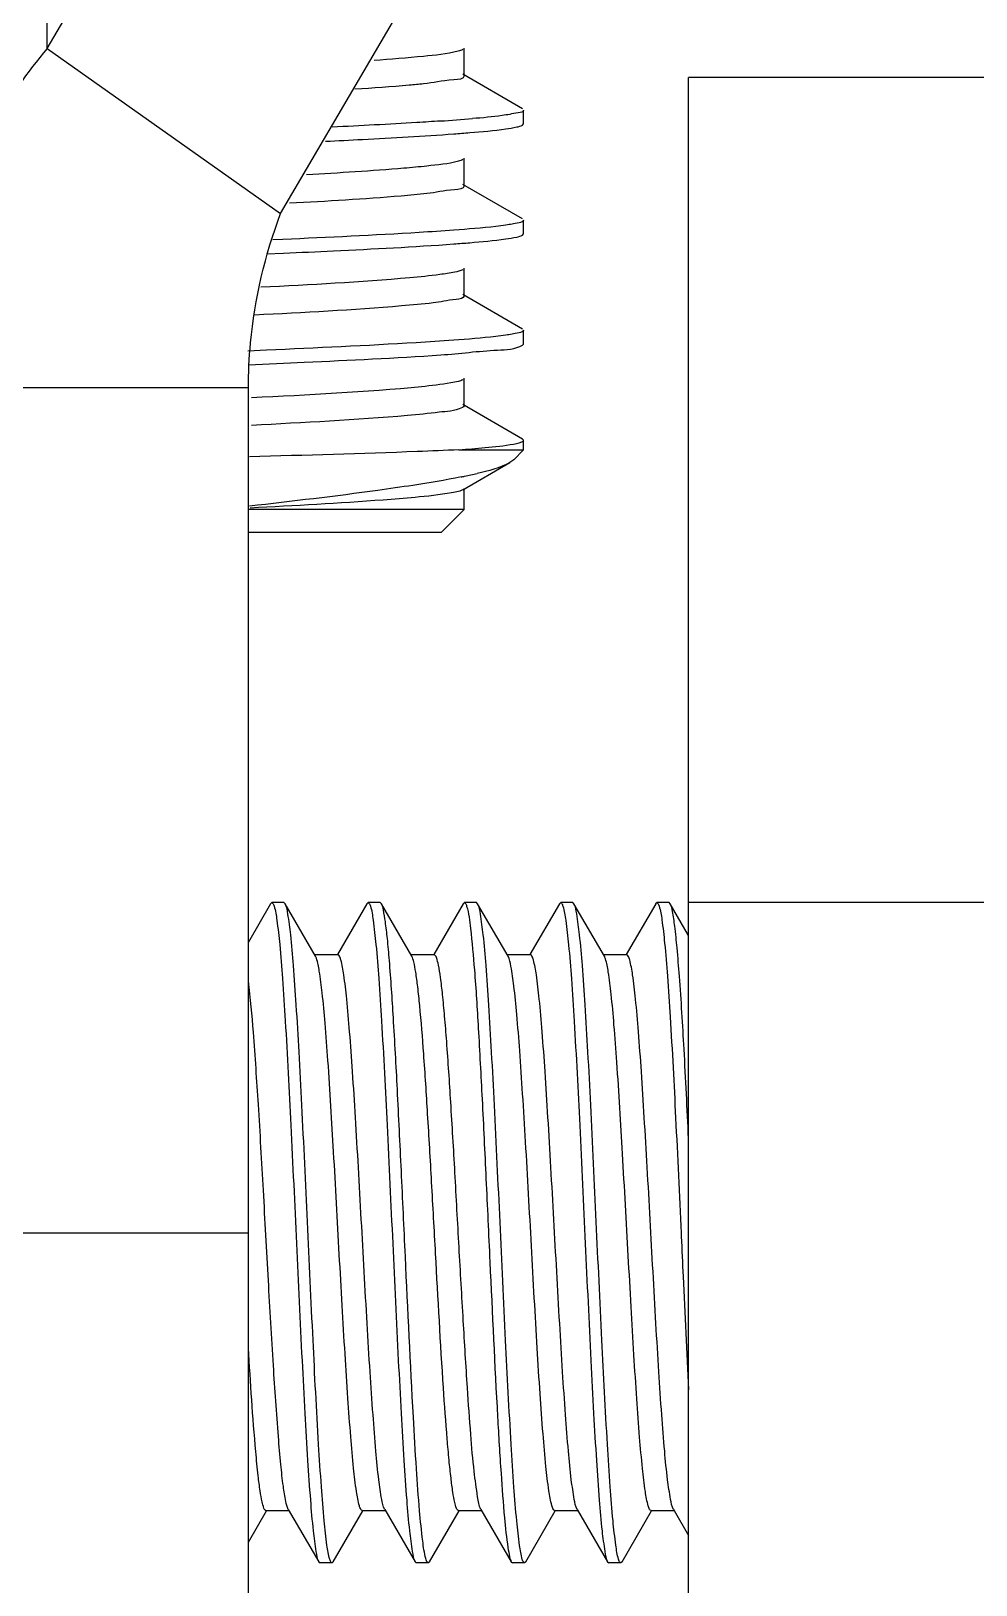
# Model space of a CAD drawing. Header units: inches. Extents: x -1293886 to -986005, y -15154 to 203628.
# Drawn here: x -1251870.2 to -1251787.1, y 85415.2 to 85552 of the extents above; entities that cross this region are included whole.
import ezdxf

# ---------------------------------------------------------------- set-up
doc = ezdxf.new("R2010")
doc.units = ezdxf.units.IN
doc.header["$LTSCALE"] = 100
doc.header["$MEASUREMENT"] = 0
doc.layers.add('W_DIM', color=4, linetype='Continuous')

# ---------------------------------------------------------------- blocks, each defined once
blk = doc.blocks.new('1111')
at = {"layer": 'W_DIM', "color": 7}
for p, q in [((-2291354.44, 1710051.16), (-2291283.14, 1710172.89)), ((-2291333.91, 1710036.64), (-2291262.6, 1710158.36)), ((-2291354.44, 1710051.16), (-2291354.44, 1710122.47)), ((-2291354.44, 1710051.16), (-2291333.91, 1710036.64)), ((-2291317.77, 1710048.75), (-2291317.77, 1710051.17)), ((-2291312.62, 1710045.83), (-2291317.87, 1710048.88)), ((-2291298.01, 1709858.7), (-2291298.01, 1710048.61)), ((-2291268.96, 1710048.61), (-2291298.01, 1710048.61)), ((-2291312.53, 1710044.52), (-2291312.53, 1710045.73)), ((-2291312.53, 1710044.52), (-2291312.53, 1710045.73)), ((-2291312.62, 1710044.41), (-2291312.53, 1710044.52)), ((-2291317.77, 1710039.07), (-2291317.77, 1710041.49)), ((-2291312.62, 1710036.15), (-2291317.87, 1710039.19)), ((-2291312.53, 1710034.84), (-2291312.53, 1710036.05)), ((-2291312.53, 1710034.84), (-2291312.53, 1710036.05)), ((-2291312.62, 1710034.73), (-2291312.53, 1710034.84)), ((-2291335.15, 1710033.08), (-2291333.65, 1710033.14)), ((-2291333.71, 1710034.35), (-2291334.6, 1710034.31)), ((-2291317.77, 1710029.39), (-2291317.77, 1710031.81)), ((-2291312.62, 1710026.47), (-2291317.87, 1710029.51)), ((-2291312.53, 1710025.15), (-2291312.53, 1710026.36)), ((-2291312.53, 1710025.15), (-2291312.53, 1710026.36)), ((-2291312.62, 1710025.05), (-2291312.53, 1710025.15)), ((-2291335.15, 1710024.6), (-2291336.8, 1710024.53)), ((-2291317.77, 1710019.71), (-2291317.77, 1710022.13)), ((-2291336.74, 1710021.28), (-2291365.79, 1710021.28)), ((-2291336.74, 1709850.13), (-2291336.74, 1710021.28)), ((-2291312.62, 1710016.79), (-2291317.87, 1710019.83)), ((-2291312.53, 1710016.68), (-2291312.62, 1710016.79)), ((-2291312.53, 1710015.84), (-2291312.53, 1710016.68)), ((-2291318.22, 1710015.84), (-2291312.53, 1710015.84)), ((-2291313.39, 1710014.97), (-2291312.53, 1710015.84)), ((-2291317.87, 1710012.32), (-2291313.74, 1710014.72)), ((-2291313.39, 1710014.97), (-2291313.74, 1710014.72)), ((-2291317.77, 1710010.6), (-2291317.77, 1710012.45)), ((-2291317.77, 1710010.6), (-2291336.74, 1710010.6)), ((-2291319.79, 1710008.57), (-2291317.77, 1710010.6)), ((-2291319.79, 1710008.57), (-2291336.74, 1710008.57)), ((-2291334.79, 1709975.9), (-2291336.74, 1709972.53)), ((-2291334.79, 1709975.9), (-2291334.68, 1709976)), ((-2291333.62, 1709976), (-2291334.68, 1709976)), ((-2291333.62, 1709976), (-2291334.68, 1709976)), ((-2291334.68, 1709976), (-2291334.66, 1709975.99)), ((-2291333.51, 1709975.9), (-2291333.62, 1709976)), ((-2291330.84, 1709971.29), (-2291333.51, 1709975.9)), ((-2291326.31, 1709975.9), (-2291328.91, 1709971.42)), ((-2291326.31, 1709975.9), (-2291326.21, 1709976)), ((-2291325.15, 1709976), (-2291326.21, 1709976)), ((-2291325.15, 1709976), (-2291326.21, 1709976)), ((-2291326.21, 1709976), (-2291326.19, 1709975.99)), ((-2291325.04, 1709975.9), (-2291325.15, 1709976)), ((-2291322.36, 1709971.29), (-2291325.04, 1709975.9)), ((-2291317.84, 1709975.9), (-2291320.44, 1709971.42)), ((-2291317.84, 1709975.9), (-2291317.73, 1709976)), ((-2291316.68, 1709976), (-2291317.73, 1709976)), ((-2291316.68, 1709976), (-2291317.73, 1709976)), ((-2291317.73, 1709976), (-2291317.72, 1709975.99)), ((-2291316.57, 1709975.9), (-2291316.68, 1709976)), ((-2291313.89, 1709971.29), (-2291316.57, 1709975.9)), ((-2291309.37, 1709975.9), (-2291311.97, 1709971.42)), ((-2291309.37, 1709975.9), (-2291309.26, 1709976)), ((-2291308.2, 1709976), (-2291309.26, 1709976)), ((-2291308.2, 1709976), (-2291309.26, 1709976)), ((-2291309.26, 1709976), (-2291309.25, 1709975.99)), ((-2291308.1, 1709975.9), (-2291308.2, 1709976)), ((-2291305.42, 1709971.29), (-2291308.1, 1709975.9)), ((-2291300.9, 1709975.9), (-2291303.49, 1709971.42)), ((-2291300.9, 1709975.9), (-2291300.79, 1709976)), ((-2291299.73, 1709976), (-2291300.79, 1709976)), ((-2291299.73, 1709976), (-2291300.79, 1709976)), ((-2291300.79, 1709976), (-2291300.78, 1709975.99)), ((-2291299.62, 1709975.9), (-2291299.73, 1709976)), ((-2291298.01, 1709973.11), (-2291299.62, 1709975.9)), ((-2291268.96, 1709976), (-2291298.01, 1709976)), ((-2291328.86, 1709971.4), (-2291330.9, 1709971.4)), ((-2291330.75, 1709971.1), (-2291330.84, 1709971.29)), ((-2291320.39, 1709971.4), (-2291322.43, 1709971.4)), ((-2291311.92, 1709971.4), (-2291313.96, 1709971.4)), ((-2291303.45, 1709971.4), (-2291305.49, 1709971.4)), ((-2291365.79, 1709946.95), (-2291336.74, 1709946.95)), ((-2291298.67, 1709946.92), (-2291298.66, 1709946.61)), ((-2291336.74, 1709919.73), (-2291335.15, 1709922.48)), ((-2291335.2, 1709922.5), (-2291333.16, 1709922.5)), ((-2291333.23, 1709922.61), (-2291330.55, 1709918)), ((-2291329.28, 1709918), (-2291326.68, 1709922.48)), ((-2291326.73, 1709922.5), (-2291324.69, 1709922.5)), ((-2291324.75, 1709922.61), (-2291322.08, 1709918)), ((-2291320.8, 1709918), (-2291318.21, 1709922.48)), ((-2291318.26, 1709922.5), (-2291316.22, 1709922.5)), ((-2291316.28, 1709922.61), (-2291313.61, 1709918)), ((-2291312.33, 1709918), (-2291309.74, 1709922.48)), ((-2291309.78, 1709922.5), (-2291307.75, 1709922.5)), ((-2291307.81, 1709922.61), (-2291305.14, 1709918)), ((-2291303.86, 1709918), (-2291301.27, 1709922.48)), ((-2291301.31, 1709922.5), (-2291299.28, 1709922.5)), ((-2291299.34, 1709922.61), (-2291299.28, 1709922.5)), ((-2291299.28, 1709922.5), (-2291298.01, 1709920.31)), ((-2291330.55, 1709918), (-2291330.44, 1709917.9)), ((-2291329.38, 1709917.9), (-2291330.44, 1709917.9)), ((-2291329.38, 1709917.9), (-2291330.44, 1709917.9)), ((-2291329.38, 1709917.9), (-2291329.4, 1709917.91)), ((-2291329.28, 1709918), (-2291329.38, 1709917.9)), ((-2291322.08, 1709918), (-2291321.97, 1709917.9)), ((-2291320.91, 1709917.9), (-2291321.97, 1709917.9)), ((-2291320.91, 1709917.9), (-2291321.97, 1709917.9)), ((-2291320.8, 1709918), (-2291320.91, 1709917.9)), ((-2291313.61, 1709918), (-2291313.5, 1709917.9)), ((-2291312.44, 1709917.9), (-2291313.5, 1709917.9)), ((-2291312.44, 1709917.9), (-2291313.5, 1709917.9)), ((-2291312.44, 1709917.9), (-2291312.46, 1709917.91)), ((-2291312.33, 1709918), (-2291312.44, 1709917.9)), ((-2291305.14, 1709918), (-2291305.03, 1709917.9)), ((-2291303.97, 1709917.9), (-2291305.03, 1709917.9)), ((-2291303.97, 1709917.9), (-2291305.03, 1709917.9)), ((-2291303.97, 1709917.9), (-2291303.98, 1709917.91)), ((-2291303.86, 1709918), (-2291303.97, 1709917.9))]:
    blk.add_line(p, q, dxfattribs=at)
for centre, radius, start, end in [((-2291330.98, 1710211.13), 166.73, 273.8288, 274.8033), ((-2291328.57, 1710152.03), 136.58, 274.348, 274.8253), ((-2291328.74, 1710066.54), 54.16, 281.4121, 281.7338), ((-2291326.19, 1710054.44), 41.79, 281.6827, 283.258)]:
    blk.add_arc(centre, radius, start, end, dxfattribs=at)
for points, knots in [([(-2291354.44, 1710051.16), (-2291357.96, 1710046.95), (-2291363.7, 1710037.52), (-2291365.79, 1710026.62), (-2291365.79, 1710021.28)], [0, 0, 0, 0, 0.506705, 1, 1, 1, 1]), ([(-2291317.87, 1710051.05), (-2291318, 1710050.98), (-2291319.14, 1710050.66), (-2291320.31, 1710050.56), (-2291321.33, 1710050.46)], [0, 0, 0, 0, 0.12456, 1, 1, 1, 1]), ([(-2291317.77, 1710048.75), (-2291317.77, 1710048.43), (-2291319.6, 1710048.39), (-2291320.44, 1710048.13), (-2291321.33, 1710048.04)], [0, 0, 0, 0, 0.265827, 1, 1, 1, 1]), ([(-2291321.33, 1710048.04), (-2291321.75, 1710047.99), (-2291323.76, 1710047.8), (-2291325.78, 1710047.66), (-2291327.37, 1710047.56)], [0, 0, 0, 0, 0.208697, 1, 1, 1, 1]), ([(-2291312.53, 1710045.73), (-2291312.53, 1710045.55), (-2291313.46, 1710045.43), (-2291313.93, 1710045.31), (-2291314.4, 1710045.25)], [0, 0, 0, 0, 0.271489, 1, 1, 1, 1]), ([(-2291319.85, 1710044.76), (-2291320.54, 1710044.72), (-2291323.71, 1710044.52), (-2291326.88, 1710044.35), (-2291329.36, 1710044.23)], [0, 0, 0, 0, 0.217612, 1, 1, 1, 1]), ([(-2291318.67, 1710043.64), (-2291318.2, 1710043.67), (-2291316.67, 1710043.79), (-2291315.14, 1710043.93), (-2291314.09, 1710044.08)], [0, 0, 0, 0, 0.307442, 1, 1, 1, 1]), ([(-2291314.09, 1710044.08), (-2291313.77, 1710044.12), (-2291313.28, 1710044.21), (-2291312.78, 1710044.32), (-2291312.62, 1710044.41)], [0, 0, 0, 0, 0.642991, 1, 1, 1, 1]), ([(-2291329.97, 1710042.99), (-2291328.88, 1710043.04), (-2291325.11, 1710043.23), (-2291321.35, 1710043.44), (-2291318.67, 1710043.64)], [0, 0, 0, 0, 0.288481, 1, 1, 1, 1]), ([(-2291317.87, 1710041.37), (-2291317.99, 1710041.3), (-2291319.04, 1710041), (-2291320.1, 1710040.9), (-2291321.03, 1710040.81)], [0, 0, 0, 0, 0.12695, 1, 1, 1, 1]), ([(-2291321.03, 1710040.81), (-2291321.71, 1710040.73), (-2291325.23, 1710040.41), (-2291328.77, 1710040.2), (-2291331.62, 1710040.04)], [0, 0, 0, 0, 0.191776, 1, 1, 1, 1]), ([(-2291317.77, 1710039.07), (-2291317.77, 1710038.77), (-2291319.44, 1710038.71), (-2291320.22, 1710038.47), (-2291321.03, 1710038.39)], [0, 0, 0, 0, 0.266822, 1, 1, 1, 1]), ([(-2291321.03, 1710038.39), (-2291321.79, 1710038.3), (-2291325.81, 1710037.94), (-2291329.84, 1710037.71), (-2291333.12, 1710037.53)], [0, 0, 0, 0, 0.188503, 1, 1, 1, 1]), ([(-2291336.74, 1710021.28), (-2291336.74, 1710022.61), (-2291336.5, 1710027.82), (-2291335.28, 1710032.99), (-2291333.91, 1710036.64)], [0, 0, 0, 0, 0.253333, 1, 1, 1, 1]), ([(-2291312.53, 1710036.05), (-2291312.53, 1710035.89), (-2291313.3, 1710035.77), (-2291313.7, 1710035.66), (-2291314.09, 1710035.61)], [0, 0, 0, 0, 0.274511, 1, 1, 1, 1]), ([(-2291318.67, 1710035.17), (-2291319.68, 1710035.09), (-2291324.69, 1710034.76), (-2291329.71, 1710034.53), (-2291333.71, 1710034.35)], [0, 0, 0, 0, 0.202741, 1, 1, 1, 1]), ([(-2291318.68, 1710033.95), (-2291318.21, 1710033.99), (-2291316.68, 1710034.11), (-2291315.15, 1710034.25), (-2291314.1, 1710034.4)], [0, 0, 0, 0, 0.307508, 1, 1, 1, 1]), ([(-2291314.09, 1710035.61), (-2291314.38, 1710035.56), (-2291315.9, 1710035.38), (-2291317.43, 1710035.26), (-2291318.67, 1710035.17)], [0, 0, 0, 0, 0.191345, 1, 1, 1, 1]), ([(-2291314.1, 1710034.4), (-2291313.77, 1710034.44), (-2291313.28, 1710034.53), (-2291312.78, 1710034.64), (-2291312.62, 1710034.73)], [0, 0, 0, 0, 0.64302, 1, 1, 1, 1]), ([(-2291333.65, 1710033.14), (-2291332.19, 1710033.21), (-2291327.2, 1710033.44), (-2291322.2, 1710033.7), (-2291318.68, 1710033.95)], [0, 0, 0, 0, 0.292638, 1, 1, 1, 1]), ([(-2291317.88, 1710031.69), (-2291318.09, 1710031.57), (-2291318.78, 1710031.43), (-2291319.46, 1710031.32), (-2291319.9, 1710031.26)], [0, 0, 0, 0, 0.350876, 1, 1, 1, 1]), ([(-2291319.9, 1710031.26), (-2291320.78, 1710031.14), (-2291326.02, 1710030.63), (-2291331.28, 1710030.36), (-2291335.65, 1710030.14)], [0, 0, 0, 0, 0.168361, 1, 1, 1, 1]), ([(-2291317.77, 1710029.39), (-2291317.77, 1710029.14), (-2291319.15, 1710029.04), (-2291319.81, 1710028.84), (-2291320.49, 1710028.76)], [0, 0, 0, 0, 0.268738, 1, 1, 1, 1]), ([(-2291320.49, 1710028.76), (-2291321.41, 1710028.66), (-2291326.64, 1710028.18), (-2291331.88, 1710027.91), (-2291336.19, 1710027.69)], [0, 0, 0, 0, 0.176564, 1, 1, 1, 1]), ([(-2291312.53, 1710026.36), (-2291312.53, 1710026.21), (-2291313.3, 1710026.08), (-2291313.7, 1710025.98), (-2291314.1, 1710025.92)], [0, 0, 0, 0, 0.27452, 1, 1, 1, 1]), ([(-2291318.68, 1710025.48), (-2291319.78, 1710025.4), (-2291325.27, 1710025.05), (-2291330.76, 1710024.8), (-2291335.15, 1710024.6)], [0, 0, 0, 0, 0.201017, 1, 1, 1, 1]), ([(-2291319.81, 1710024.19), (-2291318.14, 1710024.31), (-2291315.81, 1710024.63), (-2291313.27, 1710024.67), (-2291312.62, 1710025.05)], [0, 0, 0, 0, 0.690204, 1, 1, 1, 1]), ([(-2291314.1, 1710025.92), (-2291314.39, 1710025.88), (-2291315.91, 1710025.7), (-2291317.44, 1710025.57), (-2291318.68, 1710025.48)], [0, 0, 0, 0, 0.191315, 1, 1, 1, 1]), ([(-2291336.72, 1710023.33), (-2291335.09, 1710023.4), (-2291329.45, 1710023.65), (-2291323.81, 1710023.92), (-2291319.81, 1710024.19)], [0, 0, 0, 0, 0.2891, 1, 1, 1, 1]), ([(-2291318.93, 1710021.72), (-2291319.78, 1710021.57), (-2291325.62, 1710020.94), (-2291331.48, 1710020.67), (-2291336.48, 1710020.41)], [0, 0, 0, 0, 0.147214, 1, 1, 1, 1]), ([(-2291317.88, 1710022.01), (-2291317.99, 1710021.94), (-2291318.35, 1710021.83), (-2291318.71, 1710021.76), (-2291318.93, 1710021.72)], [0, 0, 0, 0, 0.376557, 1, 1, 1, 1]), ([(-2291317.77, 1710019.71), (-2291317.77, 1710019.64), (-2291318.59, 1710019.19), (-2291319.28, 1710019.23), (-2291319.97, 1710019.14)], [0, 0, 0, 0, 0.08596, 1, 1, 1, 1]), ([(-2291319.97, 1710019.14), (-2291320.89, 1710019.03), (-2291326.38, 1710018.5), (-2291331.89, 1710018.23), (-2291336.46, 1710017.99)], [0, 0, 0, 0, 0.168449, 1, 1, 1, 1]), ([(-2291312.62, 1710016.58), (-2291312.59, 1710016.59), (-2291312.55, 1710016.62), (-2291312.53, 1710016.66), (-2291312.53, 1710016.68)], [0, 0, 0, 0, 0.597477, 1, 1, 1, 1]), ([(-2291318.22, 1710015.84), (-2291319.44, 1710015.78), (-2291325.58, 1710015.53), (-2291331.72, 1710015.36), (-2291336.65, 1710015.22)], [0, 0, 0, 0, 0.198632, 1, 1, 1, 1]), ([(-2291317.08, 1710015.93), (-2291316.69, 1710015.96), (-2291315.47, 1710016.07), (-2291314.24, 1710016.2), (-2291313.41, 1710016.35)], [0, 0, 0, 0, 0.318168, 1, 1, 1, 1]), ([(-2291313.41, 1710016.35), (-2291313.24, 1710016.38), (-2291312.97, 1710016.44), (-2291312.71, 1710016.52), (-2291312.62, 1710016.58)], [0, 0, 0, 0, 0.619944, 1, 1, 1, 1]), ([(-2291322.27, 1710012.71), (-2291323.3, 1710012.56), (-2291328.08, 1710011.87), (-2291332.88, 1710011.31), (-2291336.65, 1710010.88)], [0, 0, 0, 0, 0.215985, 1, 1, 1, 1]), ([(-2291322.08, 1710011.65), (-2291323.02, 1710011.57), (-2291327.85, 1710011.18), (-2291332.68, 1710010.92), (-2291336.58, 1710010.72)], [0, 0, 0, 0, 0.193571, 1, 1, 1, 1]), ([(-2291318.25, 1710012.18), (-2291318.45, 1710012.13), (-2291319.72, 1710011.88), (-2291321.01, 1710011.76), (-2291322.08, 1710011.65)], [0, 0, 0, 0, 0.160547, 1, 1, 1, 1]), ([(-2291317.88, 1710012.32), (-2291317.92, 1710012.3), (-2291318.05, 1710012.24), (-2291318.17, 1710012.2), (-2291318.25, 1710012.18)], [0, 0, 0, 0, 0.420841, 1, 1, 1, 1]), ([(-2291334.66, 1709975.99), (-2291334.64, 1709975.99), (-2291334.55, 1709975.91), (-2291334.51, 1709975.79), (-2291334.48, 1709975.69)], [0, 0, 0, 0, 0.146788, 1, 1, 1, 1]), ([(-2291334.48, 1709975.69), (-2291334.35, 1709975.29), (-2291334.19, 1709974.15), (-2291333.95, 1709972.03), (-2291333.72, 1709969.07), (-2291333.38, 1709963.78), (-2291332.98, 1709956.01), (-2291332.52, 1709946.05), (-2291332.13, 1709937.59), (-2291331.79, 1709931.23), (-2291331.56, 1709927.13), (-2291331.31, 1709923.69), (-2291331.1, 1709921.01), (-2291330.84, 1709919.21), (-2291330.71, 1709918.27), (-2291330.55, 1709918)], [0, 0, 0, 0, 0.021788, 0.059148, 0.110955, 0.175533, 0.334174, 0.514296, 0.692285, 0.773094, 0.844811, 0.905077, 0.951921, 0.983848, 1, 1, 1, 1]), ([(-2291329.58, 1709918.21), (-2291329.71, 1709918.62), (-2291329.88, 1709919.75), (-2291330.11, 1709921.88), (-2291330.34, 1709924.84), (-2291330.69, 1709930.14), (-2291331.08, 1709937.91), (-2291331.54, 1709947.86), (-2291331.94, 1709956.32), (-2291332.27, 1709962.68), (-2291332.51, 1709966.78), (-2291332.75, 1709970.21), (-2291332.96, 1709972.89), (-2291333.22, 1709974.68), (-2291333.35, 1709975.63), (-2291333.51, 1709975.9)], [0, 0, 0, 0, 0.021877, 0.059311, 0.111175, 0.175792, 0.334445, 0.514524, 0.692444, 0.773209, 0.844887, 0.905122, 0.951945, 0.983855, 1, 1, 1, 1]), ([(-2291326.19, 1709975.99), (-2291326.17, 1709975.99), (-2291326.07, 1709975.91), (-2291326.04, 1709975.79), (-2291326.01, 1709975.69)], [0, 0, 0, 0, 0.146706, 1, 1, 1, 1]), ([(-2291326.01, 1709975.69), (-2291325.88, 1709975.29), (-2291325.72, 1709974.15), (-2291325.48, 1709972.03), (-2291325.25, 1709969.07), (-2291324.91, 1709963.78), (-2291324.51, 1709956.01), (-2291324.05, 1709946.05), (-2291323.65, 1709937.59), (-2291323.32, 1709931.23), (-2291323.08, 1709927.13), (-2291322.84, 1709923.69), (-2291322.63, 1709921.01), (-2291322.37, 1709919.21), (-2291322.23, 1709918.27), (-2291322.08, 1709918)], [0, 0, 0, 0, 0.0218, 0.059172, 0.110989, 0.175574, 0.334211, 0.514328, 0.692305, 0.773106, 0.844818, 0.905082, 0.951925, 0.983849, 1, 1, 1, 1]), ([(-2291322.23, 1709930.74), (-2291322.49, 1709935.45), (-2291322.83, 1709942.67), (-2291323.28, 1709952.28), (-2291323.61, 1709959.28), (-2291323.95, 1709965.45), (-2291324.24, 1709969.88), (-2291324.49, 1709972.69), (-2291324.66, 1709974.18), (-2291324.83, 1709975.2), (-2291324.94, 1709975.74), (-2291325.04, 1709975.9)], [0, 0, 0, 0, 0.31261, 0.479025, 0.637331, 0.776893, 0.888349, 0.931124, 0.964281, 0.987309, 1, 1, 1, 1]), ([(-2291317.72, 1709975.99), (-2291317.7, 1709975.99), (-2291317.6, 1709975.91), (-2291317.57, 1709975.79), (-2291317.54, 1709975.69)], [0, 0, 0, 0, 0.14666, 1, 1, 1, 1]), ([(-2291317.54, 1709975.69), (-2291317.34, 1709975.06), (-2291317.14, 1709973.17), (-2291316.79, 1709969.6), (-2291316.49, 1709964.58), (-2291316.16, 1709958.46), (-2291315.83, 1709951.61), (-2291315.4, 1709942.28), (-2291315.07, 1709935.29), (-2291314.82, 1709930.74)], [0, 0, 0, 0, 0.04411, 0.125541, 0.239358, 0.37843, 0.533993, 0.696234, 1, 1, 1, 1]), ([(-2291312.64, 1709918.21), (-2291312.76, 1709918.61), (-2291312.93, 1709919.74), (-2291313.17, 1709921.87), (-2291313.4, 1709924.82), (-2291313.74, 1709930.12), (-2291314.14, 1709937.89), (-2291314.6, 1709947.84), (-2291314.99, 1709956.3), (-2291315.33, 1709962.67), (-2291315.56, 1709966.77), (-2291315.81, 1709970.21), (-2291316.02, 1709972.89), (-2291316.28, 1709974.68), (-2291316.41, 1709975.63), (-2291316.57, 1709975.9)], [0, 0, 0, 0, 0.02177, 0.059115, 0.110912, 0.175482, 0.334119, 0.514249, 0.692251, 0.773068, 0.844793, 0.905066, 0.951916, 0.983846, 1, 1, 1, 1]), ([(-2291309.25, 1709975.99), (-2291309.23, 1709975.99), (-2291309.13, 1709975.91), (-2291309.1, 1709975.78), (-2291309.07, 1709975.68)], [0, 0, 0, 0, 0.146034, 1, 1, 1, 1]), ([(-2291309.07, 1709975.68), (-2291308.94, 1709975.28), (-2291308.77, 1709974.14), (-2291308.53, 1709972.01), (-2291308.3, 1709969.05), (-2291307.96, 1709963.76), (-2291307.56, 1709955.99), (-2291307.1, 1709946.03), (-2291306.71, 1709937.58), (-2291306.38, 1709931.22), (-2291306.14, 1709927.12), (-2291305.9, 1709923.69), (-2291305.68, 1709921), (-2291305.43, 1709919.21), (-2291305.29, 1709918.27), (-2291305.14, 1709918)], [0, 0, 0, 0, 0.021899, 0.059349, 0.111223, 0.175847, 0.334508, 0.514576, 0.692482, 0.773242, 0.844912, 0.905137, 0.951951, 0.983857, 1, 1, 1, 1]), ([(-2291304.17, 1709918.22), (-2291304.29, 1709918.62), (-2291304.46, 1709919.76), (-2291304.7, 1709921.89), (-2291304.93, 1709924.85), (-2291305.27, 1709930.14), (-2291305.67, 1709937.92), (-2291306.13, 1709947.87), (-2291306.52, 1709956.32), (-2291306.85, 1709962.68), (-2291307.09, 1709966.78), (-2291307.33, 1709970.21), (-2291307.55, 1709972.89), (-2291307.81, 1709974.69), (-2291307.94, 1709975.63), (-2291308.1, 1709975.9)], [0, 0, 0, 0, 0.02191, 0.059368, 0.111249, 0.175876, 0.33454, 0.514602, 0.692499, 0.773255, 0.84492, 0.905142, 0.951954, 0.983858, 1, 1, 1, 1]), ([(-2291300.78, 1709975.99), (-2291300.76, 1709975.99), (-2291300.66, 1709975.91), (-2291300.63, 1709975.79), (-2291300.6, 1709975.69)], [0, 0, 0, 0, 0.147008, 1, 1, 1, 1]), ([(-2291300.6, 1709975.69), (-2291300.47, 1709975.3), (-2291300.31, 1709974.21), (-2291300.08, 1709972.16), (-2291299.85, 1709969.3), (-2291299.51, 1709964.18), (-2291299.12, 1709956.64), (-2291298.83, 1709950.3), (-2291298.67, 1709946.92)], [0, 0, 0, 0, 0.042374, 0.114709, 0.214932, 0.339935, 0.647912, 1, 1, 1, 1]), ([(-2291298.01, 1709955.25), (-2291298.13, 1709957.87), (-2291298.37, 1709962.63), (-2291298.7, 1709968.22), (-2291299, 1709971.82), (-2291299.18, 1709973.73), (-2291299.38, 1709975.02), (-2291299.51, 1709975.7), (-2291299.62, 1709975.9)], [0, 0, 0, 0, 0.379459, 0.689334, 0.809279, 0.902185, 0.96608, 1, 1, 1, 1]), ([(-2291326.73, 1709922.5), (-2291326.78, 1709922.5), (-2291326.9, 1709922.67), (-2291327.07, 1709923.21), (-2291327.29, 1709924.45), (-2291327.52, 1709926.47), (-2291327.76, 1709929.21), (-2291328, 1709932.56), (-2291328.25, 1709936.41), (-2291328.5, 1709940.63), (-2291328.83, 1709946.55), (-2291329.22, 1709953.74), (-2291329.62, 1709960.52), (-2291329.97, 1709965.18), (-2291330.21, 1709967.81), (-2291330.45, 1709969.71), (-2291330.63, 1709970.74), (-2291330.75, 1709971.1)], [0, 0, 0, 0, 0.00337, 0.010373, 0.036639, 0.078887, 0.135774, 0.205372, 0.28529, 0.372768, 0.464782, 0.64963, 0.814469, 0.882133, 0.936734, 0.976432, 1, 1, 1, 1]), ([(-2291324.75, 1709922.61), (-2291324.91, 1709922.88), (-2291325.06, 1709923.78), (-2291325.32, 1709925.47), (-2291325.55, 1709927.97), (-2291325.8, 1709931.13), (-2291326.05, 1709934.87), (-2291326.4, 1709940.6), (-2291326.72, 1709946.59), (-2291327.06, 1709952.64), (-2291327.31, 1709956.98), (-2291327.56, 1709960.96), (-2291327.81, 1709964.43), (-2291328.06, 1709967.28), (-2291328.29, 1709969.37), (-2291328.51, 1709970.66), (-2291328.68, 1709971.22), (-2291328.81, 1709971.4), (-2291328.86, 1709971.4)], [0, 0, 0, 0, 0.01868, 0.054279, 0.105765, 0.17135, 0.248696, 0.335029, 0.522011, 0.615925, 0.705601, 0.787809, 0.859595, 0.918388, 0.962111, 0.989308, 0.996545, 1, 1, 1, 1]), ([(-2291319.58, 1709933.31), (-2291319.84, 1709937.24), (-2291320.17, 1709943.27), (-2291320.61, 1709951.31), (-2291320.95, 1709957.17), (-2291321.28, 1709962.36), (-2291321.57, 1709966.09), (-2291321.82, 1709968.48), (-2291321.99, 1709969.76), (-2291322.15, 1709970.66), (-2291322.28, 1709971.13), (-2291322.36, 1709971.29)], [0, 0, 0, 0, 0.310342, 0.475677, 0.633257, 0.772654, 0.88467, 0.928035, 0.961992, 0.986043, 1, 1, 1, 1]), ([(-2291317.47, 1709933.31), (-2291317.6, 1709935.28), (-2291317.85, 1709939.41), (-2291318.21, 1709945.72), (-2291318.56, 1709952.13), (-2291318.91, 1709958.16), (-2291319.21, 1709962.75), (-2291319.46, 1709965.9), (-2291319.64, 1709967.79), (-2291319.81, 1709969.27), (-2291319.99, 1709970.4), (-2291320.13, 1709971), (-2291320.29, 1709971.4), (-2291320.39, 1709971.4)], [0, 0, 0, 0, 0.154792, 0.324211, 0.496022, 0.657766, 0.797744, 0.856333, 0.905865, 0.945463, 0.974462, 0.992476, 1, 1, 1, 1]), ([(-2291309.78, 1709922.5), (-2291309.84, 1709922.5), (-2291309.96, 1709922.68), (-2291310.13, 1709923.24), (-2291310.36, 1709924.53), (-2291310.59, 1709926.62), (-2291310.84, 1709929.47), (-2291311.09, 1709932.94), (-2291311.34, 1709936.92), (-2291311.59, 1709941.25), (-2291311.92, 1709947.31), (-2291312.25, 1709953.3), (-2291312.6, 1709959.03), (-2291312.84, 1709962.77), (-2291313.1, 1709965.93), (-2291313.33, 1709968.43), (-2291313.59, 1709970.12), (-2291313.74, 1709971.02), (-2291313.89, 1709971.29)], [0, 0, 0, 0, 0.003456, 0.010693, 0.037891, 0.081614, 0.140408, 0.212193, 0.2944, 0.384075, 0.47799, 0.664973, 0.751306, 0.828653, 0.894237, 0.945723, 0.981321, 1, 1, 1, 1]), ([(-2291307.81, 1709922.61), (-2291307.96, 1709922.88), (-2291308.12, 1709923.78), (-2291308.38, 1709925.47), (-2291308.61, 1709927.97), (-2291308.86, 1709931.13), (-2291309.11, 1709934.87), (-2291309.45, 1709940.6), (-2291309.78, 1709946.59), (-2291310.12, 1709952.64), (-2291310.37, 1709956.98), (-2291310.62, 1709960.96), (-2291310.87, 1709964.43), (-2291311.11, 1709967.28), (-2291311.35, 1709969.37), (-2291311.57, 1709970.66), (-2291311.74, 1709971.22), (-2291311.86, 1709971.4), (-2291311.92, 1709971.4)], [0, 0, 0, 0, 0.018679, 0.054277, 0.105763, 0.171347, 0.248694, 0.335026, 0.52201, 0.615925, 0.7056, 0.787807, 0.859592, 0.918386, 0.962109, 0.989307, 0.996544, 1, 1, 1, 1]), ([(-2291301.31, 1709922.5), (-2291301.37, 1709922.5), (-2291301.49, 1709922.67), (-2291301.65, 1709923.2), (-2291301.87, 1709924.44), (-2291302.1, 1709926.44), (-2291302.34, 1709929.17), (-2291302.58, 1709932.5), (-2291302.83, 1709936.33), (-2291303.07, 1709940.52), (-2291303.4, 1709946.42), (-2291303.8, 1709953.59), (-2291304.2, 1709960.38), (-2291304.55, 1709965.05), (-2291304.78, 1709967.7), (-2291305.02, 1709969.64), (-2291305.2, 1709970.68), (-2291305.32, 1709971.06)], [0, 0, 0, 0, 0.003356, 0.010319, 0.036431, 0.078432, 0.135001, 0.204233, 0.283766, 0.370875, 0.462568, 0.647052, 0.812078, 0.880087, 0.935211, 0.975599, 1, 1, 1, 1]), ([(-2291299.34, 1709922.61), (-2291299.49, 1709922.88), (-2291299.65, 1709923.78), (-2291299.91, 1709925.47), (-2291300.14, 1709927.97), (-2291300.39, 1709931.13), (-2291300.64, 1709934.87), (-2291300.98, 1709940.6), (-2291301.31, 1709946.59), (-2291301.64, 1709952.64), (-2291301.9, 1709956.98), (-2291302.15, 1709960.96), (-2291302.39, 1709964.43), (-2291302.64, 1709967.28), (-2291302.87, 1709969.37), (-2291303.1, 1709970.66), (-2291303.27, 1709971.22), (-2291303.39, 1709971.4), (-2291303.45, 1709971.4)], [0, 0, 0, 0, 0.018679, 0.054278, 0.105765, 0.17135, 0.248696, 0.335028, 0.522011, 0.615925, 0.705601, 0.787809, 0.859594, 0.918388, 0.962111, 0.989308, 0.996544, 1, 1, 1, 1]), ([(-2291333.23, 1709922.61), (-2291333.35, 1709922.83), (-2291333.49, 1709923.52), (-2291333.71, 1709924.83), (-2291333.91, 1709926.74), (-2291334.22, 1709930.28), (-2291334.58, 1709935.68), (-2291335, 1709942.91), (-2291335.41, 1709950.57), (-2291335.83, 1709957.84), (-2291336.24, 1709963.97), (-2291336.55, 1709967.59), (-2291336.74, 1709969.08)], [0, 0, 0, 0, 0.015724, 0.044547, 0.085931, 0.138844, 0.273487, 0.434437, 0.604811, 0.766729, 0.903208, 1, 1, 1, 1]), ([(-2291298.66, 1709946.61), (-2291298.6, 1709945.45), (-2291298.4, 1709940.96), (-2291298.18, 1709936.46), (-2291298.01, 1709933.14)], [0, 0, 0, 0, 0.259922, 1, 1, 1, 1]), ([(-2291335.88, 1709925.55), (-2291335.96, 1709926.26), (-2291336.32, 1709930.01), (-2291336.56, 1709933.77), (-2291336.74, 1709936.81)], [0, 0, 0, 0, 0.19131, 1, 1, 1, 1]), ([(-2291318.26, 1709922.5), (-2291318.34, 1709922.5), (-2291318.49, 1709922.82), (-2291318.61, 1709923.32), (-2291318.78, 1709924.25), (-2291318.93, 1709925.47), (-2291319.1, 1709927.04), (-2291319.33, 1709929.68), (-2291319.48, 1709931.8), (-2291319.58, 1709933.31)], [0, 0, 0, 0, 0.022487, 0.074555, 0.158145, 0.272549, 0.416177, 0.587029, 1, 1, 1, 1]), ([(-2291316.28, 1709922.61), (-2291316.47, 1709922.94), (-2291316.63, 1709924.1), (-2291316.94, 1709926.27), (-2291317.2, 1709929.48), (-2291317.38, 1709931.93), (-2291317.47, 1709933.31)], [0, 0, 0, 0, 0.10579, 0.314513, 0.617347, 1, 1, 1, 1]), ([(-2291321.13, 1709918.28), (-2291321.27, 1709918.78), (-2291321.46, 1709920.2), (-2291321.73, 1709922.83), (-2291321.98, 1709926.47), (-2291322.15, 1709929.22), (-2291322.23, 1709930.74)], [0, 0, 0, 0, 0.125282, 0.339928, 0.635519, 1, 1, 1, 1]), ([(-2291314.82, 1709930.74), (-2291314.73, 1709929.09), (-2291314.55, 1709926.13), (-2291314.26, 1709922.3), (-2291314.02, 1709919.84), (-2291313.79, 1709918.56), (-2291313.69, 1709918.13), (-2291313.61, 1709918)], [0, 0, 0, 0, 0.387702, 0.692616, 0.899746, 0.963455, 1, 1, 1, 1]), ([(-2291335.2, 1709922.5), (-2291335.29, 1709922.5), (-2291335.44, 1709922.84), (-2291335.57, 1709923.37), (-2291335.74, 1709924.36), (-2291335.83, 1709925.11), (-2291335.88, 1709925.55)], [0, 0, 0, 0, 0.081724, 0.272801, 0.579947, 1, 1, 1, 1]), ([(-2291329.4, 1709917.91), (-2291329.42, 1709917.91), (-2291329.52, 1709917.99), (-2291329.55, 1709918.12), (-2291329.58, 1709918.21)], [0, 0, 0, 0, 0.146175, 1, 1, 1, 1]), ([(-2291320.91, 1709917.9), (-2291320.93, 1709917.9), (-2291321.07, 1709917.99), (-2291321.09, 1709918.16), (-2291321.13, 1709918.28)], [0, 0, 0, 0, 0.132072, 1, 1, 1, 1]), ([(-2291312.46, 1709917.91), (-2291312.47, 1709917.91), (-2291312.57, 1709917.99), (-2291312.6, 1709918.11), (-2291312.64, 1709918.21)], [0, 0, 0, 0, 0.146912, 1, 1, 1, 1]), ([(-2291303.98, 1709917.91), (-2291304, 1709917.91), (-2291304.1, 1709917.99), (-2291304.13, 1709918.12), (-2291304.17, 1709918.22)], [0, 0, 0, 0, 0.145963, 1, 1, 1, 1])]:
    blk.add_open_spline(points, degree=3, knots=knots, dxfattribs=at)
for points in [[(-2291321.33, 1710050.46), (-2291322.78, 1710050.31), (-2291324.23, 1710050.2), (-2291325.69, 1710050.09)], [(-2291314.4, 1710045.25), (-2291315.27, 1710045.13), (-2291316.15, 1710045.05), (-2291317.02, 1710044.98)], [(-2291313.74, 1710014.72), (-2291314.61, 1710014.21), (-2291315.63, 1710013.99), (-2291316.6, 1710013.76)], [(-2291318.02, 1710013.45), (-2291319.43, 1710013.17), (-2291320.85, 1710012.93), (-2291322.27, 1710012.71)], [(-2291305.32, 1709971.06), (-2291305.35, 1709971.14), (-2291305.38, 1709971.21), (-2291305.42, 1709971.29)]]:
    blk.add_open_spline(points, degree=3, dxfattribs=at)

msp = doc.modelspace()

# ---------------------------------------------------------------- block references
at = {"layer": 'W_DIM'}
msp.add_blockref('1111', (1039485.65, -1624500.72), dxfattribs=at)

doc.saveas('drawing.dxf')
